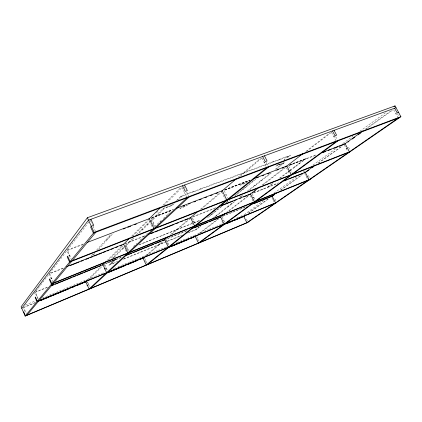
<?xml version="1.0" encoding="UTF-8"?>
<svg xmlns="http://www.w3.org/2000/svg" width="422" height="422" viewBox="0 0 422 422"><rect width="100%" height="100%" fill="white"/><g stroke="black" fill="none" stroke-linecap="round" stroke-linejoin="round"><path stroke-width="0.32" stroke-dasharray="2.11 1.58" d="M33.765 294.081L89.327 221.355M89.728 220.833L90.925 219.266M25.325 311.225L25.067 311.552L23.616 308.234M36.893 296.698L37.21 296.302M51.262 278.652L51.653 278.167L50.687 278.552M69.329 255.964L69.825 255.342L68.749 255.758M91.316 255.985L93.515 253.559M96.596 250.162L111.26 233.994M93.104 255.278L95.319 252.847M98.426 249.444L113.465 232.97M87.692 279.733L100.768 266.773M106.845 260.754L121.325 246.406M131.601 236.225L147.489 220.484M162.903 205.208L181.122 187.157M89.612 278.678L102.245 266.219M108.333 260.221L123.308 245.456M132.666 236.225L148.576 220.537M156.53 212.693L157.933 211.306M164.021 205.308L182.272 187.31M108.259 262.178L107.8 262.621L115.923 259.33M111.909 258.612L123.799 246.997M125.603 245.24L132.587 238.419M136.322 234.774L154.594 216.929M155.291 216.249L163.361 208.368L173.289 204.607M113.877 257.584L134.782 237.264M138.991 233.171L149.926 222.542M150.39 222.088L156.42 216.228M157.121 215.547L164.485 208.384M110.859 261.382L116.393 258.881L110.833 264.188M166.347 207.677L167.101 206.949M112.89 260.559L113.354 260.11M168.826 206.738L169.586 206.01M114.404 259.941L108.902 265.216L115.828 262.389M171.438 205.308L172.814 203.99M176.375 200.577L181.049 196.098L290.573 155.132L286.169 158.614M105.901 268.439L106.36 267.996L105.31 268.429M174.212 203.726L172.524 205.335L162.618 209.096M182.13 196.172L179.102 199.063L177.219 199.77M133.421 246.501L136.712 243.42M139.983 240.355L141.855 238.599M143.728 236.847L147.468 233.345M154.389 226.862L156.726 224.673M157.195 224.235L161.552 220.157M163.325 218.496L169.333 212.867M192.775 192.189L193.624 191.398M124.527 258.844L125.002 258.406M200.176 189.415L201.041 188.623M144.867 242.555L145.231 242.223M149.414 240.73L149.784 240.398M162.359 235.534L162.75 235.196M166.774 233.762L167.17 233.424M171.643 231.81L172.044 231.467M145.49 255.864L162.08 241.79M170.63 234.537L187.721 220.031M200.292 209.37L219.899 192.733M237.997 177.377L260.622 158.181M176.475 229.874L176.881 229.531M146.814 255.326L163.905 240.867M171.949 234.062L190.048 218.754M201.61 208.969L221.714 191.957M240.318 176.222L261.93 157.939M180.785 228.144L181.196 227.796M264.889 161.948L264.156 162.554L265.955 161.884M145.906 260.96L145.426 261.355L144.614 259.614M167.898 242.814L167.318 243.288L168.61 246M243.309 182.937L244.19 182.214M197.264 221.529L197.691 221.181M272.58 162.306L273.593 161.484M279 159.901L280.029 159.078M209.998 215.505L213.358 212.815M213.87 212.408L221.508 206.289M226.097 202.618L228.645 200.582M234.875 195.592L254.503 179.883L255.51 179.492L235.339 195.613M221.935 206.326L209.054 216.623L208.146 216.987M226.53 202.655L230.106 199.796M195.608 229.621L198.641 227.221M278.625 163.931L275.777 166.189L283.895 163.108M287.962 156.546L284.133 159.574L285.689 158.988M278.288 164.833L279.227 164.089M278.837 165.028L279.818 164.253M280.867 164.258L281.854 163.483M213.026 218.053L234.184 201.468M239.765 197.09L242.318 195.091M247.424 191.092L270.692 172.851M275.197 169.317L282.381 163.683M215.278 216.787L235.566 200.919M240.862 196.779L243.383 194.806M249.439 190.069L271.156 173.073M276.695 168.742L284.887 162.333L276.753 165.413M198.846 233.63L218.158 218.786M225.992 212.767L248.437 195.518M262.009 185.089L283.415 168.642M305.86 151.392L329.872 132.935M200.054 233.134L218.828 218.738M228.735 211.137L249.07 195.539M263.149 184.741L285.573 167.545M306.43 151.545L331.46 132.35M291.127 164.617L292.093 163.878M258.586 191.029L259.377 190.427M262.389 189.52L263.186 188.919M334.599 136.053L333.781 136.67L335.358 136.084M197.48 239.649L198.045 239.227M222.974 220.495L223.644 219.994M253.052 197.907L253.854 197.306L252.472 197.855M267.4 187.252L271.91 183.865L273.234 183.343L267.901 187.336M279.253 178.353L289.545 170.625M290.062 170.24L305.238 158.846M280.081 178.216L289.365 171.253M289.877 170.868L306.636 158.308L289.803 164.754M244.127 214.698L263.861 200.471M273.994 193.17L296.924 176.639M303.323 172.023L306.525 169.718M312.924 165.107L336.387 148.191M342.785 143.575L352.919 136.274M359.85 131.274L387.048 111.672M248.463 212.968L268.271 198.767M280.05 190.327L301.999 174.592M318.061 163.082L341.62 146.197M365.178 129.311L391.948 110.126M248.495 213.284L269.341 198.361M281.099 189.947L302.484 174.645M318.515 163.166L342.569 145.954M366.623 128.736L393.351 109.609M347.253 147.758L346.188 148.512L347.501 148.001M87.876 285.151L88.847 284.744L88.467 285.108L87.043 281.97M35.195 302.569L23.632 307.353L26.291 313.446M23.6 307.591L35.527 302.658M25.367 305.037L35.728 300.765M42.437 298.001L90.593 278.151M91.199 277.903L104.614 272.375M113.755 268.603L117.411 267.094M118.023 266.846L141.797 257.045M142.404 256.792L157.037 250.763M157.643 250.51L166.79 246.743M176.544 242.719L196.657 234.426M197.269 234.178L208.241 229.652M208.848 229.404L219.82 224.879M220.432 224.631L222.257 223.876M236.89 217.842L243.594 215.078M111.012 263.196L112.51 262.584M197.834 227.864L199.126 227.337M109.345 264.789L118.582 261.028M123.836 258.881L166.104 241.648M166.711 241.405L182.425 234.996M188.834 232.385L196.895 229.099M123.366 259.314L180.632 235.956M187.69 233.081L196.304 229.568L200.745 226.055L199.88 226.408M108.77 261.972L109.794 261.556M47.512 287.097L35.327 292.04L38.149 298.438M105.732 263.492L122.137 256.84M167.909 238.282L187.89 230.18M223.085 215.906L247.276 206.1M47.174 287.514L35.021 292.441L37.832 298.829M105.273 263.94L121.04 257.547M167.334 238.762L187.284 230.67M222.42 216.417L246.575 206.616M112.226 262.036L113.729 261.424M113.133 257.415L114.7 256.787M215.378 216.212L216.697 215.679M139.413 244.56L191.736 223.57M193.492 222.863L200.012 220.247M138.838 244.971L193.07 223.212M194.268 222.732L199.648 220.569M207.418 217.457L208.61 216.977M121.984 248.769L123.609 248.125M227.563 206.659L228.919 206.115M125.698 248.553L127.412 247.867L126.848 248.41L125.049 244.544M192.537 221.824L194.073 221.212M211.385 214.392L212.298 214.028M306.267 176.612L307.511 176.116M230.67 204.222L232.037 203.678M63.015 268.102L49.543 273.435L52.708 280.535M144.229 235.972L125.334 243.457L128.705 250.642M193.276 216.57L215.806 207.656M253.522 192.743L278.562 182.826M63.21 268.371L49.158 273.936L52.581 281.611M124.785 244L144.24 236.294M192.58 217.156L214.46 208.494M253.543 193.023L278.035 183.327M92.634 254.529L94.433 253.817M141.454 229.758L143.2 229.077M254.055 185.891L255.489 185.332M146.297 225.031L148.069 224.346M260.58 180.78L262.03 180.215M152.606 223.243L153.545 222.879L152.838 223.554L150.506 218.638M225.074 195.138L226.181 194.711M244.797 187.648L245.783 187.268M288.068 171.068L289.539 170.499M159.996 221.608L161.13 221.17M242.397 189.573L243.378 189.188M105.838 239.97L107.747 239.232M294.181 167.149L295.553 166.616M108.375 237.175L110.3 236.431M298.401 163.979L299.784 163.446M151.688 217.625L173.59 209.243M224.557 189.731L249.75 180.088L248.859 180.811L224.937 189.974M83.313 243.942L67.425 250.024L71.165 258.301M151.82 217.71L173.252 209.502M224.52 189.868L250.183 180.046M289.539 164.976L316.41 154.684M151.598 218.074L172.245 210.167M288.843 165.487L304.251 159.585M82.902 244.544L66.934 250.668L70.664 258.918M151.113 218.401L171.279 210.673M224.879 190.132L249.275 180.78M289.17 165.487L315.387 155.438M180.231 196.884L289.529 155.961M395.736 113.639L397.128 113.117M397.434 113.682L398.954 116.483M393.605 109.715L398.168 118.128M348.572 147.246L350.107 150.153M344.352 145.036L347.712 151.419M335.638 136.617L337.32 139.819M331.539 132.408L336.302 141.481M308.392 175.494L309.759 178.147M304.631 173.431L307.627 179.266M288.59 165.983L292.182 173.004M286.417 167.835L289.724 174.312M266.25 162.459L267.991 165.899M261.835 157.97L266.477 167.149M274.97 198.989L275.835 200.698M271.905 197.712L272.765 199.421M273.055 199.991L273.915 201.7M252.171 193.941L255.257 200.112M250.278 195.655L251.676 198.456M251.955 199.02L253.073 201.262M246.416 219.06L247.461 221.17M224.193 190.681L227.891 198.171M221.677 192.042L225.364 199.527M222.13 216.913L224.905 222.568M221.935 221.539L222.695 223.085M183.971 186.461L185.59 189.794M186.666 192.021L188.56 195.924M181.887 187.22L184.05 191.678M184.319 192.237L187.025 197.818M192.559 218.09L195.581 224.335M191.366 217.636L193.371 221.787M191.841 222.399L193.097 225.005M196.71 236.457L198.846 240.888M166.347 239.559L169.185 245.53M165.519 239.501L166.289 241.126M151.466 218.49L155.111 226.171M153.096 224.103L154.394 226.841M149.145 220.453L150.96 224.282M151.218 224.831L152.521 227.574M144.546 258.053L146.998 263.286M127.106 248.959L128.652 252.277M125.392 249.645L126.167 251.306M90.53 220.659L92.307 224.509M93.067 226.16L95.351 231.124M104.777 264.557L107.679 270.871M104.06 264.436L106.951 270.734M87.66 282.123L89.559 286.322M180.405 208.078L179.909 208.531L187.315 205.419L180.405 208.078M241.099 184.767L240.524 185.237L247.318 182.378L241.099 184.767"/><path stroke-width="0.63" d="M87.375 217.726L21.1 306.799L25.156 316.094L247.355 222.668L400.9 116.683L395.05 105.906L87.375 217.726L94.101 232.343L25.156 316.094M21.775 308.345L88.493 220.152L396.021 107.694M23.463 312.217L23.722 311.895L25.415 315.783L247.988 222.23M27.019 315.107L38.771 300.96M39.093 300.575L53.372 283.384M53.768 282.904L71.735 261.276M72.236 260.669L95.857 232.232M85.355 282.049L86.753 280.662M102.171 265.385L105.911 261.682M123.076 244.67L129.733 238.077M148.628 219.356L160.566 207.524M87.016 285.715L87.396 285.351M104.329 269.083L104.783 268.645M106.17 273.103L89.063 289.028L85.729 281.68L38.244 301.308M127.196 253.522L106.634 272.67L102.942 264.626L51.162 285.615M153.302 229.22L127.766 252.994L123.635 244.122L66.687 266.651M187.025 197.818L154.014 228.56L149.325 218.665L86.979 242.539M90.514 288.421L107.742 272.454M108.206 272.021L128.905 252.831M129.48 252.303L155.175 228.487M155.892 227.822L189.103 197.037M142.472 258.422L143.981 257.146M163.588 240.508L167.613 237.095M189.736 218.327L198.282 211.074M221.392 191.467L236.494 178.654M167.703 247.667L146.223 265.005L142.952 258.021L106.581 273.055M193.856 226.567L168.283 247.202L164.67 239.596L125.782 255.363M225.934 200.677L194.558 225.997L190.522 217.657L148.497 234.284M266.767 167.724L226.804 199.975L222.246 190.739L176.317 208.331M147.547 264.446L169.122 247.081M169.702 246.612L195.381 225.949M196.088 225.38L227.59 200.028M228.46 199.326L268.571 167.043M194.669 236.837L196.757 235.233M219.725 217.583L225.469 213.168M250.003 194.315L259.398 187.094M285.504 167.033L302.727 153.798M252.198 193.144L253.242 192.342M254.287 191.541L255.326 190.744M223.449 224.625L198.435 243.056L195.228 236.41L167.93 247.693M253.638 202.386L224.119 224.135L220.585 216.919L191.519 228.708M290.273 175.394L254.44 201.795L250.51 193.925L219.456 206.21M336.302 141.481L291.264 174.666L286.839 166.01L253.237 178.875M199.648 242.55L224.741 224.093M225.411 223.597L255.009 201.832M255.816 201.236L291.744 174.813M292.736 174.086L337.88 140.885M393.984 106.671L395.05 105.906M243.109 216.802L245.783 214.882M271.483 196.467L276.299 193.012M304.357 172.904L314.316 165.767M343.761 144.662L363.036 130.846M272.016 196.452L274.685 194.537M306.224 171.965L308.899 170.055M312.101 167.756L313.171 166.991M347.918 142.124L348.983 141.359M352.191 139.065L354.865 137.155M358.072 134.855L360.747 132.946M274.775 203.409L246.875 222.695L243.731 216.354L223.117 224.879M308.176 180.326L275.524 202.898L272.069 196.045L250.299 204.87M348.324 152.579L309.062 179.714L305.238 172.276L282.202 181.386M398.168 118.128L349.4 151.836L345.112 143.691L321.295 152.811M276.695 202.412L37.336 301.297L35.453 297.019L35.142 297.415L37.025 301.683L275.951 202.924M40.391 300.649L44.263 299.045M45.249 298.634L49.126 297.035M50.339 296.529L51.558 296.028M52.544 295.622L56.416 294.018M57.403 293.612L61.654 291.85M62.498 291.502L63.711 291.001M64.693 290.594L68.575 288.991M71.988 287.577L73.808 286.823M76.846 285.567L81.098 283.811M81.947 283.457L83.16 282.956M84.374 282.455L85.592 281.949M108.591 272.438L112.331 270.892M113.55 270.386L114.763 269.885M115.85 269.436L119.626 267.875M120.692 267.432L124.928 265.681M127.95 264.43L131.78 262.848M132.999 262.342L134.212 261.84M135.214 261.429L137.029 260.675M140.051 259.424L143.359 258.058M171.896 246.258L175.895 244.602M176.755 244.243L177.973 243.742M178.923 243.352L181.012 242.486M181.951 242.096L183.164 241.595M184.05 241.231L188.307 239.469M191.345 238.214L193.165 237.459M227.811 223.127L229.183 222.563M230.243 222.125L232.063 221.371M235.101 220.115L239.358 218.353M240.081 218.053L241.289 217.552M242.397 217.098L244.222 216.344M52.038 285.541L53.863 284.797M55.076 284.307L71.487 277.65M72.705 277.154L75.744 275.919M76.957 275.429L83.039 272.96M84.252 272.47L97.624 267.047M98.843 266.551L100.663 265.813M127.106 255.083L131.959 253.116M133.167 252.625L149.546 245.984M150.754 245.488L153.787 244.259M155.001 243.768L161.067 241.305M162.28 240.814L164.1 240.076M193.93 227.975L207.835 222.336M209.043 221.845L219.319 217.673M253.822 203.678L271.33 196.573M310.307 179.213L51.837 283.684L49.717 278.937L49.332 279.427L51.442 284.164L309.416 179.825M69.931 265.712L79.093 262.083M80.924 261.36L83.371 260.39M85.814 259.424L88.868 258.217M90.086 257.731L93.141 256.523M94.364 256.038L97.419 254.83M98.642 254.345L101.697 253.137M102.915 252.651L105.975 251.443M107.193 250.958L109.029 250.235M110.859 249.507L113.302 248.542M115.749 247.572L117.58 246.849M120.022 245.878L121.858 245.156M150.928 233.646L153.967 232.443M155.185 231.958L158.224 230.755M159.437 230.275L162.481 229.072M163.694 228.592L174.028 224.499M175.853 223.776L178.284 222.816M180.716 221.851L182.536 221.128M184.968 220.168L188.012 218.965M221.149 205.846L232.696 201.273M234.521 200.55L236.953 199.59M239.385 198.625L241.205 197.902M243.636 196.942L246.675 195.739M247.893 195.259L249.713 194.537M284.154 180.901L287.213 179.688M288.442 179.202L303.133 173.389M349.643 152.062L69.588 262.12L67.182 256.798L67.673 256.175L70.084 261.513L350.719 151.319M123.44 229.009L125.287 228.302M127.745 227.358L130.815 226.181M134.497 224.773L136.343 224.066M182.89 206.221L184.725 205.519M188.391 204.116L190.227 203.415M193.893 202.006L195.724 201.305M199.39 199.901L201.225 199.195M204.892 197.791L206.722 197.09M210.393 195.681L212.224 194.98M215.89 193.577L217.726 192.875M256.592 177.973L258.422 177.277M262.078 175.874L263.908 175.172M267.569 173.769L269.4 173.067M276.716 170.261L278.546 169.56M282.207 168.156L284.038 167.455M322.709 152.637L325.758 151.466M328.195 150.533L331.244 149.362M333.681 148.428L337.953 146.793M339.172 146.323L343.439 144.688M94.101 232.343L400.9 116.683M399.56 117.606L93.436 233.144L90.64 227.062L91.289 226.239L93.721 225.337L90.925 219.266M398.458 112.183L397.06 112.7L394.623 108.206M334.071 130.351L336.598 135.156L335.01 135.742L332.483 130.931M264.446 155.813L267.063 160.972L265.253 161.642L262.637 156.472M184.609 185.005L187.315 190.58L185.237 191.356L182.526 185.77"/></g></svg>
